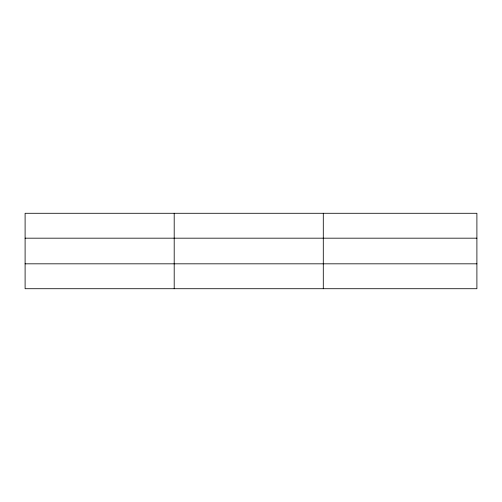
<?xml version="1.0" encoding="UTF-8"?>
<svg xmlns="http://www.w3.org/2000/svg" width="502" height="502" viewBox="0 0 502 502"><rect width="100%" height="100%" fill="white"/><g stroke="black" fill="none" stroke-linecap="round" stroke-linejoin="round"><path stroke-width="0.75" d="M174.194 213.281L174.194 288.719M323.288 213.281L323.288 288.719M476.9 263.826L476.9 288.719L25.1 288.719L25.1 213.281L476.9 213.281L476.9 263.826L25.1 263.826M25.1 238.174L476.9 238.174"/></g></svg>
